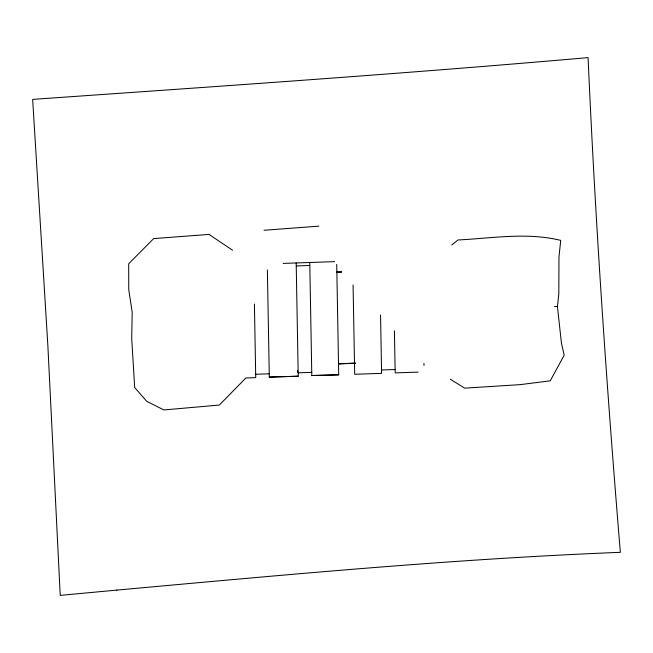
<?xml version="1.0" encoding="UTF-8"?>
<svg xmlns="http://www.w3.org/2000/svg" width="653" height="653" viewBox="0 0 653 653"><rect width="100%" height="100%" fill="white"/><g stroke="black" fill="none" stroke-linecap="round" stroke-linejoin="round"><path stroke-width="0.98" d="M450.35 379.271L464.707 388.151L520.106 384.65L550.242 380.821L564.216 355.175L561.466 343.364L557.433 306.518L558.813 294.128L558.96 257.29L560.707 240.386C526.906 232.068 492.101 238.272 457.908 239.978L451.762 245.006M264.024 230.272L318.876 226.15M283.222 263.396L334.679 261.641M296.242 265.942L309.816 265.477M336.866 271.999L341.617 271.836M336.866 272.268L341.625 272.105M338.523 363.729L355.632 363.15L338.523 363.999M255.674 374.275L269.248 373.81M311.742 372.357L298.176 372.822L297.36 370.675M381.548 369.973L395.122 369.516M298.233 376.201L269.273 377.108L298.233 376.201L296.184 262.955M338.719 374.822L311.734 375.532L338.719 374.822L336.728 264.416M418.124 372.112L395.179 372.896L394.42 330.834M554.421 306.592L557.433 306.518M232.615 250.262L209.009 234.411L153.667 238.59L128.706 263.747L128.747 289.638L132.192 312.175L131.718 338.581L134.681 387.539L146.737 401.326L163.854 409.945L219.343 405.064L245.871 377.989L255.731 377.654L254.409 304.037M423.952 363.435L423.993 365.476M380.552 315.007L381.605 373.353L354.693 374.275L353.077 284.937M309.759 262.49L311.808 375.736M267.371 269.983L269.305 377.189M116.838 590.092L60.231 595.389L47.849 345.355L32.65 99.387C217.857 86.376 403.113 73.813 588.075 57.611C595.381 222.714 606.71 387.621 620.35 552.324C452.113 558.984 284.463 574.909 116.838 590.092"/></g></svg>
